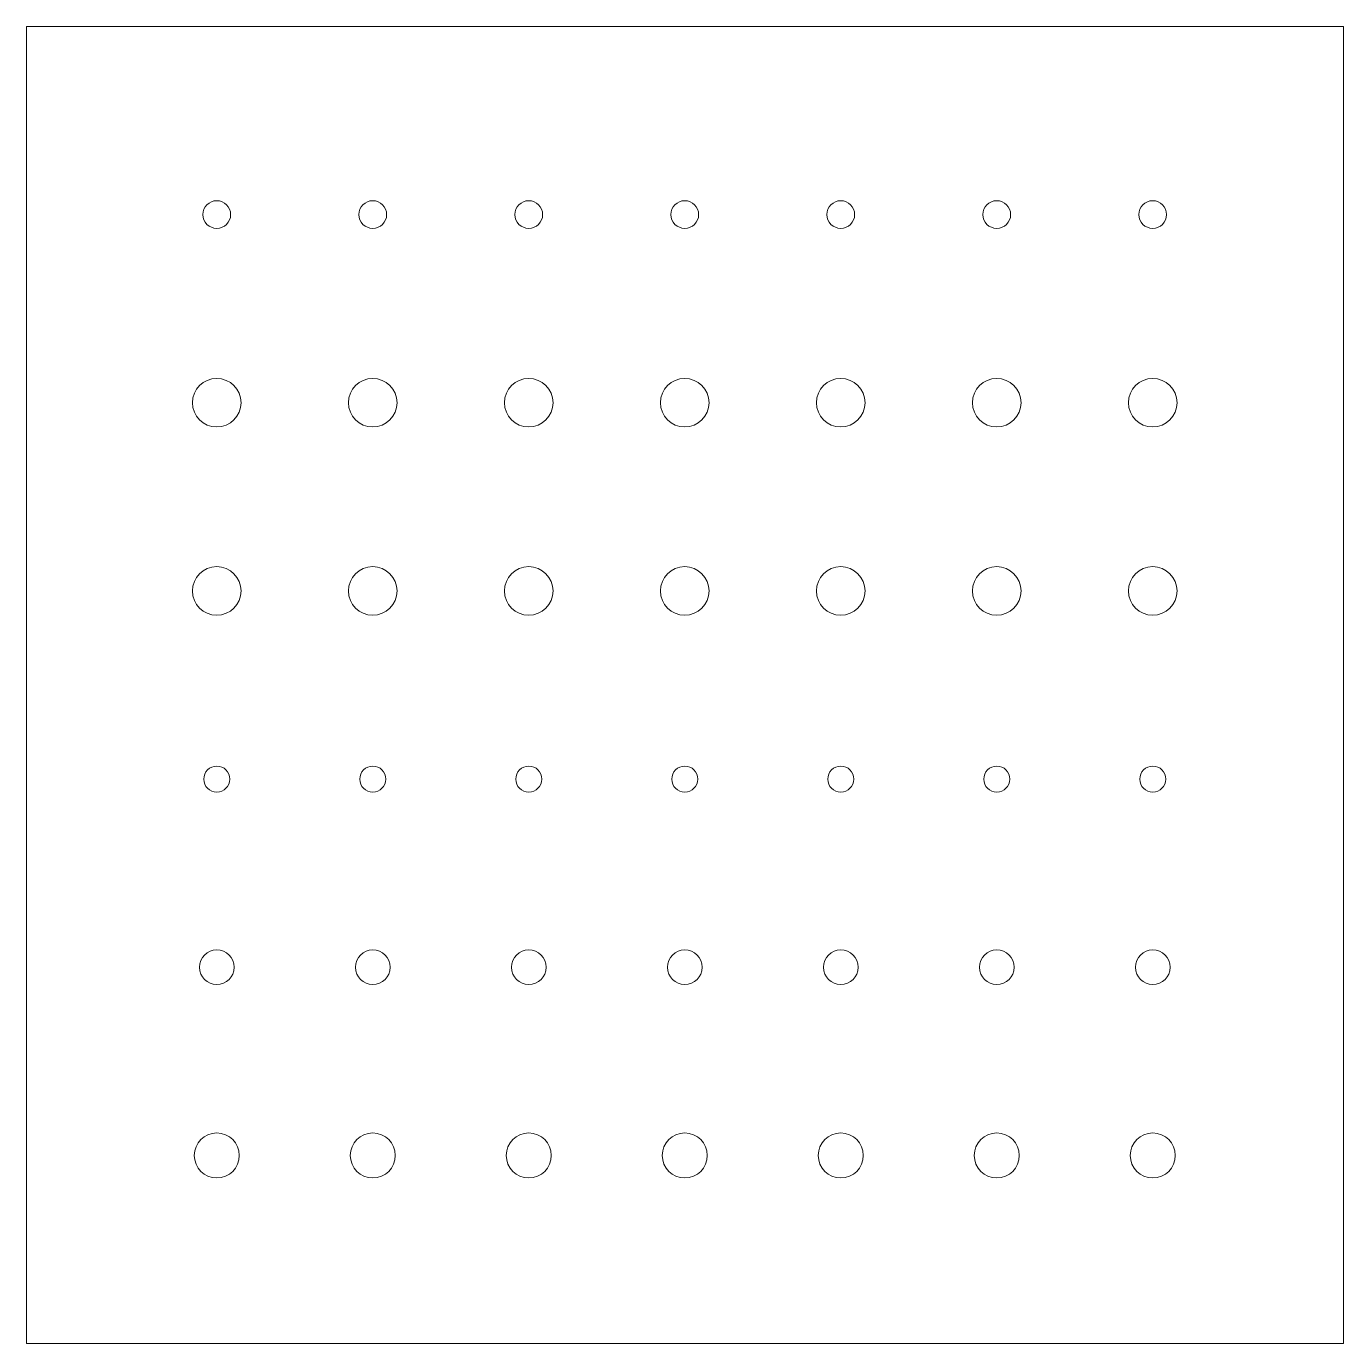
# Model space of a CAD drawing. Header units: millimetres. Extents: x 0 to 380, y 0 to 380.
import ezdxf

# ---------------------------------------------------------------- set-up
doc = ezdxf.new("R2010")
doc.units = ezdxf.units.MM

msp = doc.modelspace()

# ---------------------------------------------------------------- linework, layer by layer
at = {"color": 7, "linetype": 'Continuous', "lineweight": 15}
for p, q in [((0, 380), (0, 0)), ((380, 380), (0, 380)), ((380, 0), (380, 380)), ((0, 0), (380, 0))]:
    msp.add_line(p, q, dxfattribs=at)
for centre, radius in [((54.93, 325.71), 4), ((99.93, 325.71), 4), ((144.93, 325.71), 4), ((189.93, 325.71), 4), ((234.93, 325.71), 4), ((279.93, 325.71), 4), ((324.93, 325.71), 4), ((54.93, 271.43), 7), ((99.93, 271.43), 7), ((144.93, 271.43), 7), ((189.93, 271.43), 7), ((234.93, 271.43), 7), ((279.93, 271.43), 7), ((324.93, 271.43), 7), ((54.93, 217.14), 7), ((99.93, 217.14), 7), ((144.93, 217.14), 7), ((189.93, 217.14), 7), ((234.93, 217.14), 7), ((279.93, 217.14), 7), ((324.93, 217.14), 7), ((54.93, 162.86), 3.75), ((99.93, 162.86), 3.75), ((144.93, 162.86), 3.75), ((189.93, 162.86), 3.75), ((234.93, 162.86), 3.75), ((279.93, 162.86), 3.75), ((324.93, 162.86), 3.75), ((54.93, 108.57), 5), ((99.93, 108.57), 5), ((144.93, 108.57), 5), ((189.93, 108.57), 5), ((234.93, 108.57), 5), ((279.93, 108.57), 5), ((324.93, 108.57), 5), ((54.93, 54.29), 6.5), ((99.93, 54.29), 6.5), ((144.93, 54.29), 6.5), ((189.93, 54.29), 6.5), ((234.93, 54.29), 6.5), ((279.93, 54.29), 6.5), ((324.93, 54.29), 6.5)]:
    msp.add_circle(centre, radius, dxfattribs=at)

doc.saveas('drawing.dxf')
